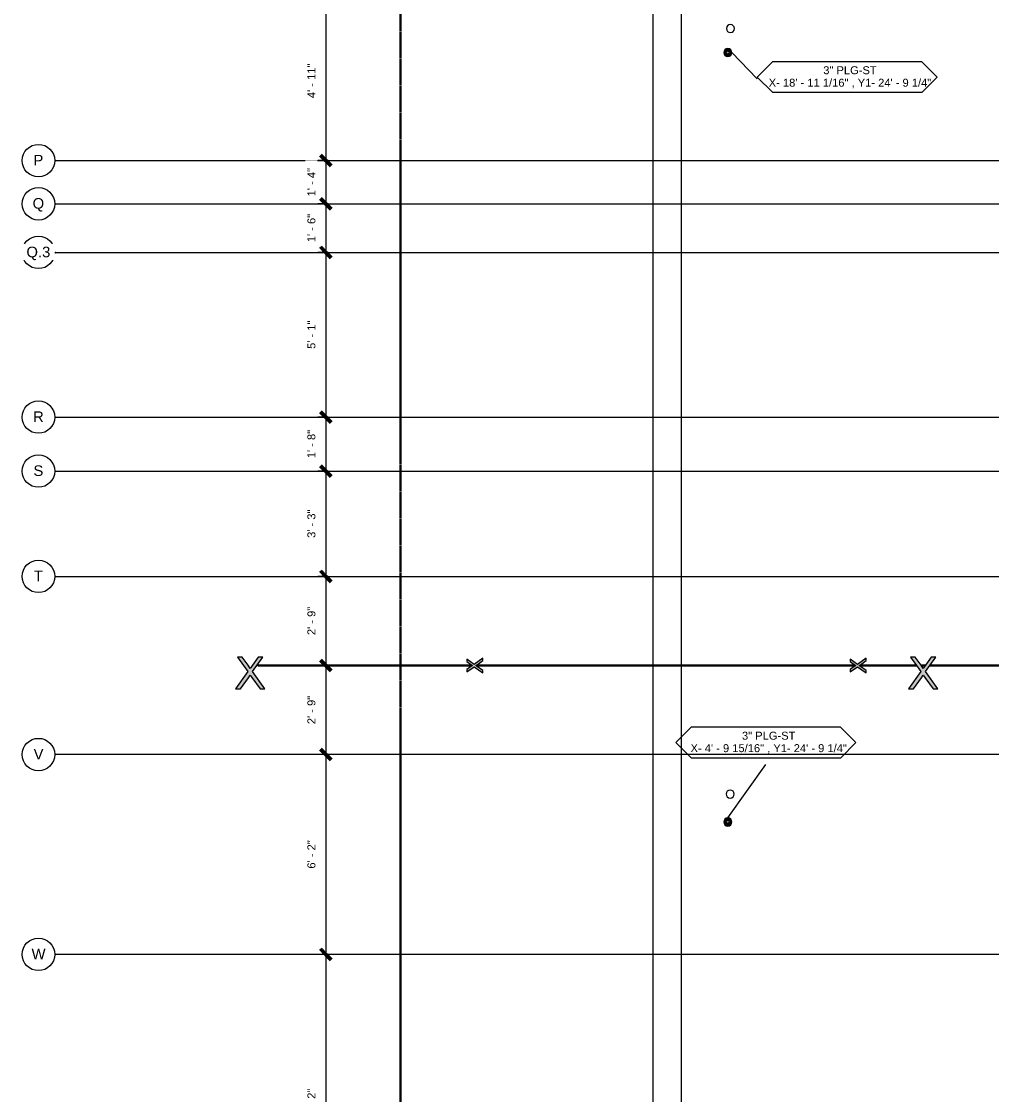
# Model space of a CAD drawing. Header units: inches. Extents: x -3670 to 241, y -250 to 1795.
# Drawn here: x -3592.3 to -3233.1, y 147.1 to 544.5 of the extents above; entities that cross this region are included whole.
import ezdxf

# ---------------------------------------------------------------- set-up
doc = ezdxf.new("R2010")
doc.units = ezdxf.units.IN
doc.header["$MEASUREMENT"] = 0
doc.linetypes.add('Double Dash 3_8_', pattern=[1, 0.375, -0.125, 0.125, -0.125, 0.125, -0.125])
for name, color, linetype, lineweight in [('A-ANNO-DIMS', 211, 'Continuous', 9), ('A-ANNO-DIMS-32', 211, 'Continuous', 9), ('A-DETL-MBND', 5, 'Continuous', 9), ('A-FLOR', 252, 'Continuous', 18), ('A-GENM', 13, 'Continuous', 9), ('A-GENM-IDEN', 13, 'Continuous', 9), ('C-PROP-LINE', 91, 'Double Dash 3_8_', 30), ('S-GRID', 1, 'Continuous', 9), ('S-GRID-IDEN', 1, 'Continuous', 13)]:
    doc.layers.add(name, color=color, linetype=linetype, lineweight=lineweight)
doc.styles.add('Arial', font='arial.ttf', dxfattribs={"height": 3.934132})
doc.styles.add('Arial_1', font='arial.ttf', dxfattribs={"height": 2.950599})
doc.dimstyles.new('Linear_-_3_32__QAQC', dxfattribs={"dimscale": 12, "dimtxt": 3, "dimasz": 0.333333, "dimexe": 0.25, "dimexo": 0.166667, "dimgap": 0.25, "dimtad": 1, "dimdec": 4, "dimrnd": 0.0625, "dimzin": 1, "dimdsep": 46, "dimlunit": 4, "dimtxsty": 'Arial_1', "dimblk1": 'OBLIQUE', "dimblk2": 'OBLIQUE', "dimsah": 1, "dimcen": 0.09, "dimdle": 0.25, "dimadec": 0, "dimazin": 0, "dimtfac": 1, "dimtdec": 4, "dimtix": 1, "dimtmove": 0, "dimatfit": 3, "dimfxl": 1, "dimtvp": 1, "dimtfill": 1, "dimfrac": 2, "dimtolj": 1, "dimtzin": 0, "dimarcsym": 2})
doc.dimstyles.new('Linear_-_3_32__QAQC_1', dxfattribs={"dimscale": 12, "dimtxt": 3, "dimasz": 0.333333, "dimexe": 0.25, "dimexo": 0.166667, "dimgap": 0.25, "dimtad": 1, "dimdec": 4, "dimrnd": 0.0625, "dimzin": 1, "dimdsep": 46, "dimlunit": 4, "dimtxsty": 'Arial_1', "dimblk1": 'OBLIQUE', "dimblk2": 'OBLIQUE', "dimsah": 1, "dimcen": 0.09, "dimdle": 0.25, "dimadec": 0, "dimazin": 0, "dimtfac": 1, "dimtdec": 4, "dimtix": 1, "dimtmove": 0, "dimatfit": 3, "dimfxl": 1, "dimtvp": 1, "dimtfill": 1, "dimfrac": 2, "dimtolj": 1, "dimtzin": 0, "dimarcsym": 2})
doc.dimstyles.new('Linear_-_3_32__QAQC_3', dxfattribs={"dimscale": 12, "dimtxt": 3, "dimasz": 0.333333, "dimexe": 0.25, "dimexo": 0.166667, "dimgap": 0.25, "dimtad": 1, "dimdec": 4, "dimrnd": 0.0625, "dimzin": 1, "dimdsep": 46, "dimlunit": 4, "dimtxsty": 'Arial_1', "dimblk1": 'OBLIQUE', "dimblk2": 'OBLIQUE', "dimsah": 1, "dimcen": 0.09, "dimdle": 0.25, "dimadec": 0, "dimazin": 0, "dimtfac": 1, "dimtdec": 4, "dimtix": 1, "dimtmove": 0, "dimatfit": 3, "dimfxl": 1, "dimtvp": 1, "dimtfill": 1, "dimfrac": 2, "dimtolj": 1, "dimtzin": 0, "dimarcsym": 2})

# ---------------------------------------------------------------- blocks, each defined once
blk = doc.blocks.new('TBC_Round Sleeve - Floor or Wall - TBC_Round Sleeve - Floor or Wall-1542573-01 - SECOND LEVEL - PENENTRATIONS')
at = {"layer": 'A-DETL-MBND'}
h = blk.add_hatch(color=256, dxfattribs=at)
h.paths.add_polyline_path([(-1.5, 0), (-1.45, -0.39), (-1.3, -0.75), (-1.06, -1.06), (-0.75, -1.3), (-0.39, -1.45), (0, -1.5), (0.39, -1.45), (0.75, -1.3), (1.06, -1.06), (1.3, -0.75), (1.45, -0.39), (1.5, 0), (1.45, 0.39), (1.3, 0.75), (1.06, 1.06), (0.75, 1.3), (0.39, 1.45), (0, 1.5), (-0.39, 1.45), (-0.75, 1.3), (-1.06, 1.06), (-1.3, 0.75), (-1.45, 0.39)], flags=0)
h.paths.add_polyline_path([(-0.5, 0), (-0.48, 0.13), (-0.43, 0.25), (-0.35, 0.35), (-0.25, 0.43), (-0.13, 0.48), (0, 0.5), (0.13, 0.48), (0.25, 0.43), (0.35, 0.35), (0.43, 0.25), (0.48, 0.13), (0.5, 0), (0.48, -0.13), (0.43, -0.25), (0.35, -0.35), (0.25, -0.43), (0.13, -0.48), (0, -0.5), (-0.13, -0.48), (-0.25, -0.43), (-0.35, -0.35), (-0.43, -0.25), (-0.48, -0.13)], flags=0)
for radius, start, end in [(1.5, 360, 180), (0.5, 0, 180), (1.5, 180, 360), (0.5, 180, 0)]:
    blk.add_arc((0, 0), radius, start, end, dxfattribs=at)
blk = doc.blocks.new('Control_Line - TBC_3D ControlLine_X-1534453-01 - SECOND LEVEL - PENENTRATIONS')
at = {"layer": 'A-GENM'}
for points in [[(5.36, -8.71), (0.8, -2.29), (4.62, 3.1), (2.82, 3.1), (-0.15, -1.1), (-0.88, 0.08), (-3.03, 3.1), (-4.8, 3.1), (-0.98, -2.27), (-5.54, -8.71), (-3.74, -8.71), (-0.08, -3.54), (3.58, -8.71)], [(86.05, -2.75), (86.05, -1.85), (83.46, -0.02), (86.05, 1.81), (86.05, 2.7), (82.84, 0.42), (80.14, 2.33), (80.14, 1.43), (82.24, -0.06), (81.65, -0.42), (80.14, -1.49), (80.14, -2.38), (82.83, -0.47)], [(227.98, -2.75), (227.98, -1.85), (225.39, -0.02), (227.98, 1.81), (227.98, 2.7), (224.77, 0.42), (222.07, 2.33), (222.07, 1.43), (224.17, -0.06), (223.58, -0.42), (222.07, -1.49), (222.07, -2.38), (224.76, -0.47)], [(245.46, -8.71), (249.12, -3.54), (252.78, -8.71), (254.56, -8.71), (250, -2.29), (253.82, 3.1), (252.02, 3.1), (249.05, -1.1), (248.32, 0.08), (246.17, 3.1), (244.4, 3.1), (248.22, -2.27), (243.66, -8.71)]]:
    blk.add_hatch(color=256, dxfattribs=at).paths.add_polyline_path(points, flags=0)
h = blk.add_hatch(color=256, dxfattribs=at)
h.paths.add_polyline_path([(3733.2, -0.13), (3735.49, -0.12), (3735.32, 0.12), (3655.53, 0.12), (3655.33, -0.02), (3655.47, -0.13), (3678.65, -0.13)], flags=0)
h.paths.add_polyline_path([(3738, -0.13), (3738, 0.12), (3737.09, 0.12), (3737.24, -0.11), (3737.25, -0.13), (3737.85, -0.13)], flags=0)
h.paths.add_polyline_path([(3653.52, -0.13), (3654, -0.12), (3654.11, -0.06), (3653.85, 0.12), (3491.31, 0.12), (3491.13, -0.13), (3615.68, -0.13)], flags=0)
h.paths.add_polyline_path([(3450.4, -0.13), (3486.29, -0.12), (3486.12, 0.12), (3242.11, 0.12), (3241.93, -0.13), (3442.53, -0.13)], flags=0)
h.paths.add_polyline_path([(3489.34, -0.13), (3489.51, 0.12), (3487.89, 0.12), (3488.04, -0.11), (3488.05, -0.13), (3488.65, -0.13)], flags=0)
h.paths.add_polyline_path([(3238.85, -0.13), (3240.14, -0.12), (3240.31, 0.12), (3238.69, 0.12), (3238.84, -0.11), (3238.85, -0.12)], flags=0)
h.paths.add_polyline_path([(3201.5, 0), (3201.5, 0), (3201.38, 0.12), (2992.9, 0.11), (2992.73, -0.13), (3201.38, -0.12), (3201.47, -0.03)], flags=0)
h.paths.add_polyline_path([(3237.09, -0.13), (3236.92, 0.12), (3201.62, 0.12), (3201.5, 0), (3201.63, -0.13), (3234.8, -0.13)], flags=0)
h.paths.add_polyline_path([(2985.6, -0.13), (2987.89, -0.12), (2987.72, 0.12), (2743.7, 0.11), (2743.53, -0.13), (2923.07, -0.13)], flags=0)
h.paths.add_polyline_path([(2990.94, -0.13), (2991.11, 0.12), (2989.5, 0.11), (2989.64, -0.11), (2989.65, -0.13), (2990.25, -0.13)], flags=0)
h.paths.add_polyline_path([(2741.05, -0.13), (2741.74, -0.12), (2741.91, 0.12), (2740.3, 0.11), (2740.44, -0.11), (2740.45, -0.13)], flags=0)
h.paths.add_polyline_path([(2734.17, -0.13), (2738.69, -0.12), (2738.52, 0.12), (2494.5, 0.11), (2494.33, -0.13), (2702.69, -0.13)], flags=0)
h.paths.add_polyline_path([(2489.49, -0.13), (2489.32, 0.12), (2245.3, 0.11), (2245.13, -0.13), (2487.2, -0.13)], flags=0)
h.paths.add_polyline_path([(2492.54, -0.13), (2492.71, 0.12), (2491.1, 0.11), (2491.24, -0.11), (2491.25, -0.13), (2491.85, -0.13)], flags=0)
h.paths.add_polyline_path([(2240.29, -0.13), (2240.12, 0.12), (1996.1, 0.11), (1995.93, -0.13), (2238, -0.13)], flags=0)
h.paths.add_polyline_path([(2243.34, -0.13), (2243.51, 0.12), (2241.9, 0.11), (2242.04, -0.11), (2242.05, -0.13), (2242.65, -0.13)], flags=0)
h.paths.add_polyline_path([(1991.09, -0.13), (1990.92, 0.12), (1746.9, 0.11), (1746.73, -0.13), (1988.8, -0.13)], flags=0)
h.paths.add_polyline_path([(1992.85, -0.13), (1994.14, -0.11), (1994.31, 0.12), (1992.7, 0.11), (1992.84, -0.11), (1992.85, -0.12)], flags=0)
h.paths.add_polyline_path([(1743.65, -0.13), (1744.94, -0.11), (1745.11, 0.12), (1743.5, 0.11), (1743.64, -0.11), (1743.64, -0.12)], flags=0)
h.paths.add_polyline_path([(1599.5, 0), (1599.37, 0.12), (1497.7, 0.12), (1497.53, -0.13), (1599.39, -0.11), (1599.5, -0.01)], flags=0)
h.paths.add_polyline_path([(1726.73, -0.13), (1741.89, -0.11), (1741.72, 0.12), (1599.62, 0.12), (1599.5, 0), (1599.62, -0.13), (1663.77, -0.13)], flags=0)
h.paths.add_polyline_path([(1474.87, -0.13), (1492.68, -0.11), (1492.52, 0.12), (1248.5, 0.12), (1248.33, -0.13), (1348.94, -0.13)], flags=0)
h.paths.add_polyline_path([(1494.45, -0.13), (1495.74, -0.11), (1495.91, 0.12), (1494.29, 0.12), (1494.44, -0.11), (1494.44, -0.12)], flags=0)
h.paths.add_polyline_path([(1245.25, -0.13), (1246.55, -0.11), (1246.71, 0.12), (1245.09, 0.12), (1245.24, -0.11), (1245.24, -0.12)], flags=0)
h.paths.add_polyline_path([(1223.01, -0.13), (1243.48, -0.11), (1243.32, 0.12), (999.3, 0.12), (999.13, -0.13), (1160.05, -0.13)], flags=0)
h.paths.add_polyline_path([(994.29, -0.13), (994.12, 0.12), (750.11, 0.12), (749.93, -0.13), (992, -0.13)], flags=0)
h.paths.add_polyline_path([(997.34, -0.13), (997.51, 0.12), (995.89, 0.12), (996.04, -0.11), (996.05, -0.13), (996.65, -0.13)], flags=0)
h.paths.add_polyline_path([(747.45, -0.13), (748.15, -0.11), (748.31, 0.12), (746.69, 0.12), (746.84, -0.11), (746.85, -0.13)], flags=0)
h.paths.add_polyline_path([(742.8, -0.13), (745.08, -0.11), (744.92, 0.12), (500.91, 0.12), (500.73, -0.13), (719.29, -0.13)], flags=0)
h.paths.add_polyline_path([(474, 0), (473.87, 0.12), (375.59, 0.12), (375.39, -0.02), (375.54, -0.13), (473.88, -0.12), (474, 0)], flags=0)
h.paths.add_polyline_path([(495.89, -0.13), (495.72, 0.12), (474.12, 0.12), (474, 0), (474.12, -0.13), (493.6, -0.13)], flags=0)
h.paths.add_polyline_path([(498.25, -0.13), (498.94, -0.12), (499.11, 0.12), (497.49, 0.12), (497.64, -0.11), (497.65, -0.13)], flags=0)
h.paths.add_polyline_path([(372.98, -0.13), (374.07, -0.12), (374.17, -0.06), (373.92, 0.12), (251.71, 0.12), (251.53, -0.13), (357.24, -0.13)], flags=0)
h.paths.add_polyline_path([(249.05, -0.13), (249.74, -0.12), (249.91, 0.12), (248.29, 0.12), (248.44, -0.11), (248.45, -0.13)], flags=0)
h.paths.add_polyline_path([(244.4, -0.13), (246.69, -0.12), (246.52, 0.12), (225.59, 0.12), (225.39, -0.02), (225.54, -0.13), (225.88, -0.13)], flags=0)
h.paths.add_polyline_path([(223.58, -0.13), (224.07, -0.12), (224.17, -0.06), (223.92, 0.12), (83.66, 0.12), (83.46, -0.02), (83.61, -0.13), (215.57, -0.13)], flags=0)
h.paths.add_polyline_path([(82.13, -0.13), (82.24, -0.06), (81.98, 0.12), (2.72, 0.12), (2.72, -0.13), (81.65, -0.13)], flags=0)
for p, q in [((-3.03, 3.1), (-4.8, 3.1)), ((-4.8, 3.1), (-0.98, -2.27)), ((-0.88, 0.08), (-3.03, 3.1)), ((-0.15, -1.1), (-0.88, 0.08)), ((0.69, 0.1), (-0.15, -1.1)), ((2.82, 3.1), (0.69, 0.1)), ((0.8, -2.29), (4.62, 3.1)), ((81.98, 0.12), (2.72, 0.12)), ((2.72, -0.13), (2.72, 0.12)), ((4.62, 3.1), (2.82, 3.1)), ((82.84, 0.42), (80.14, 2.33)), ((80.14, 2.33), (80.14, 1.43)), ((80.14, 1.43), (81.64, 0.37)), ((81.64, 0.37), (82.24, -0.06)), ((86.05, 2.7), (82.84, 0.42)), ((83.46, -0.02), (83.91, 0.29)), ((223.92, 0.12), (83.67, 0.12)), ((83.91, 0.29), (86.05, 1.81)), ((86.05, 1.81), (86.05, 2.7)), ((224.77, 0.42), (222.07, 2.33)), ((222.07, 2.33), (222.07, 1.43)), ((222.07, 1.43), (223.57, 0.37)), ((223.57, 0.37), (224.17, -0.06)), ((227.98, 2.7), (224.77, 0.42)), ((225.39, -0.02), (225.84, 0.29)), ((246.52, 0.12), (225.6, 0.12)), ((225.84, 0.29), (227.98, 1.81)), ((227.98, 1.81), (227.98, 2.7)), ((246.17, 3.1), (244.4, 3.1)), ((244.4, 3.1), (248.22, -2.27)), ((248.32, 0.08), (246.17, 3.1)), ((249.91, 0.12), (248.29, 0.12)), ((249.05, -1.1), (248.32, 0.08)), ((249.89, 0.1), (249.05, -1.1)), ((252.02, 3.1), (249.89, 0.1)), ((250, -2.29), (253.82, 3.1)), ((373.92, 0.12), (251.71, 0.12)), ((253.82, 3.1), (252.02, 3.1)), ((-0.98, -2.27), (-5.54, -8.71)), ((-0.78, -4.52), (-0.08, -3.54)), ((-0.08, -3.54), (0.55, -4.43)), ((5.36, -8.71), (0.8, -2.29)), ((2.72, -0.13), (82.13, -0.13)), ((81.65, -0.42), (80.14, -1.49)), ((80.14, -2.38), (82.83, -0.47)), ((80.14, -1.49), (80.14, -2.38)), ((82.24, -0.06), (81.65, -0.42)), ((82.83, -0.47), (86.05, -2.75)), ((83.95, -0.37), (83.46, -0.02)), ((83.61, -0.13), (224.06, -0.13)), ((86.05, -1.85), (83.95, -0.37)), ((86.05, -2.75), (86.05, -1.85)), ((223.58, -0.42), (222.07, -1.49)), ((222.07, -2.38), (224.76, -0.47)), ((222.07, -1.49), (222.07, -2.38)), ((224.17, -0.06), (223.58, -0.42)), ((224.76, -0.47), (227.98, -2.75)), ((225.88, -0.37), (225.39, -0.02)), ((225.54, -0.13), (246.69, -0.13)), ((227.98, -1.85), (225.88, -0.37)), ((227.98, -2.75), (227.98, -1.85)), ((248.22, -2.27), (243.66, -8.71)), ((248.42, -4.52), (249.12, -3.54)), ((248.45, -0.13), (249.74, -0.13)), ((249.12, -3.54), (249.75, -4.43)), ((254.56, -8.71), (250, -2.29)), ((251.53, -0.13), (374.06, -0.13)), ((-3.74, -8.71), (-0.78, -4.52)), ((0.55, -4.43), (3.58, -8.71)), ((245.46, -8.71), (248.42, -4.52)), ((249.75, -4.43), (252.78, -8.71)), ((-5.54, -8.71), (-3.74, -8.71)), ((3.58, -8.71), (5.36, -8.71)), ((243.66, -8.71), (245.46, -8.71)), ((252.78, -8.71), (254.56, -8.71))]:
    blk.add_line(p, q, dxfattribs=at)
blk = doc.blocks.new('Family - ___-389244-01 - SECOND LEVEL - PENENTRATIONS')
at = {"layer": 'C-PROP-LINE'}
blk.add_line((-3452, -35), (-3452, 1727.74), dxfattribs=at)
blk = doc.blocks.new('Grid - 3_16_-139788-01 - SECOND LEVEL - PENENTRATIONS')
at = {"layer": 'S-GRID-IDEN'}
blk.add_circle((0, 0), 0.188, dxfattribs=at)
blk = doc.blocks.new('TBC_Sleeve Element Tag_v2 - Sleeves Located-1541821-01 - SECOND LEVEL - PENENTRATIONS')
at = {"layer": 'A-GENM-IDEN'}
for p, q in [((-0.423, 0.029), (-0.6, -0.148)), ((1.303, 0.029), (-0.423, 0.029)), ((1.482, -0.15), (1.303, 0.029)), ((-0.6, -0.148), (-0.423, -0.325)), ((1.307, -0.325), (1.482, -0.15)), ((-0.423, -0.325), (1.307, -0.325))]:
    blk.add_line(p, q, dxfattribs=at)
blk = doc.blocks.new('DIMBLOCK160-01 - SECOND LEVEL - PENENTRATIONS')
at = {"layer": 'A-ANNO-DIMS-32', "lineweight": 50, "transparency": 16777216}
for p, q in [((-3479.59, 552), (-3481.59, 554)), ((-3479.59, 552), (-3477.59, 550)), ((-3479.59, 493), (-3481.59, 495)), ((-3479.59, 493), (-3477.59, 491))]:
    blk.add_line(p, q, dxfattribs=at)
at = {"layer": 'A-ANNO-DIMS-32', "transparency": 16777216}
for p, q in [((-3478.76, 552), (-3482.59, 552)), ((-3479.59, 552), (-3479.59, 493)), ((-3479.59, 552), (-3478.76, 552)), ((-3478.76, 493), (-3482.59, 493)), ((-3479.59, 493), (-3478.76, 493))]:
    blk.add_line(p, q, dxfattribs=at)
at = {"layer": 'A-ANNO-DIMS-32', "color": 0, "transparency": 16777216, "insert": (-3486.42, 516.13), "char_height": 2.951, "width": 15.2862, "attachment_point": 1, "rotation": 90, "line_spacing_factor": 0.938532, "style": 'Arial_1', "bg_fill": 3, "box_fill_scale": 1.25, "bg_fill_color": 0, "bg_fill_transparency": 0}
blk.add_mtext('4\' - 11"', dxfattribs=at)
blk = doc.blocks.new('_Oblique')
at = {"color": 0, "linetype": 'ByBlock', "lineweight": -2}
blk.add_line((-0.5, -0.5), (0.5, 0.5), dxfattribs=at)
blk = doc.blocks.new('DIMBLOCK161-01 - SECOND LEVEL - PENENTRATIONS')
at = {"layer": 'A-ANNO-DIMS-32', "transparency": 16777216}
for p, q in [((-3478.76, 493), (-3482.59, 493)), ((-3479.59, 493), (-3479.59, 477)), ((-3479.59, 493), (-3478.76, 493)), ((-3478.76, 477), (-3482.59, 477)), ((-3479.59, 477), (-3478.76, 477))]:
    blk.add_line(p, q, dxfattribs=at)
at = {"layer": 'A-ANNO-DIMS-32', "lineweight": 50, "transparency": 16777216}
for p, q in [((-3479.59, 493), (-3481.59, 495)), ((-3479.59, 493), (-3477.59, 491)), ((-3479.59, 477), (-3481.59, 479)), ((-3479.59, 477), (-3477.59, 475))]:
    blk.add_line(p, q, dxfattribs=at)
at = {"layer": 'A-ANNO-DIMS-32', "color": 0, "transparency": 16777216, "insert": (-3486.42, 479.76), "char_height": 2.951, "width": 12.5723, "attachment_point": 1, "rotation": 90, "line_spacing_factor": 0.938532, "style": 'Arial_1', "bg_fill": 3, "box_fill_scale": 1.25, "bg_fill_color": 0, "bg_fill_transparency": 0}
blk.add_mtext('1\' - 4"', dxfattribs=at)
blk = doc.blocks.new('DIMBLOCK162-01 - SECOND LEVEL - PENENTRATIONS')
at = {"layer": 'A-ANNO-DIMS-32', "transparency": 16777216}
for p, q in [((-3478.76, 477), (-3482.59, 477)), ((-3479.59, 477), (-3479.59, 459)), ((-3479.59, 477), (-3478.76, 477)), ((-3478.76, 459), (-3482.59, 459)), ((-3479.59, 459), (-3478.76, 459))]:
    blk.add_line(p, q, dxfattribs=at)
at = {"layer": 'A-ANNO-DIMS-32', "lineweight": 50, "transparency": 16777216}
for p, q in [((-3479.59, 477), (-3481.59, 479)), ((-3479.59, 477), (-3477.59, 475)), ((-3479.59, 459), (-3481.59, 461)), ((-3479.59, 459), (-3477.59, 457))]:
    blk.add_line(p, q, dxfattribs=at)
at = {"layer": 'A-ANNO-DIMS-32', "color": 0, "transparency": 16777216, "insert": (-3486.42, 462.76), "char_height": 2.951, "width": 12.5723, "attachment_point": 1, "rotation": 90, "line_spacing_factor": 0.938532, "style": 'Arial_1', "bg_fill": 3, "box_fill_scale": 1.25, "bg_fill_color": 0, "bg_fill_transparency": 0}
blk.add_mtext('1\' - 6"', dxfattribs=at)
blk = doc.blocks.new('DIMBLOCK163-01 - SECOND LEVEL - PENENTRATIONS')
at = {"layer": 'A-ANNO-DIMS-32', "transparency": 16777216}
for p, q in [((-3478.76, 459), (-3482.59, 459)), ((-3479.59, 459), (-3479.59, 398)), ((-3479.59, 459), (-3478.76, 459)), ((-3478.76, 398), (-3482.59, 398)), ((-3479.59, 398), (-3478.76, 398))]:
    blk.add_line(p, q, dxfattribs=at)
at = {"layer": 'A-ANNO-DIMS-32', "lineweight": 50, "transparency": 16777216}
for p, q in [((-3479.59, 459), (-3481.59, 461)), ((-3479.59, 459), (-3477.59, 457)), ((-3479.59, 398), (-3481.59, 400)), ((-3479.59, 398), (-3477.59, 396))]:
    blk.add_line(p, q, dxfattribs=at)
at = {"layer": 'A-ANNO-DIMS-32', "color": 0, "transparency": 16777216, "insert": (-3486.42, 423.26), "char_height": 2.951, "width": 12.5723, "attachment_point": 1, "rotation": 90, "line_spacing_factor": 0.938532, "style": 'Arial_1', "bg_fill": 3, "box_fill_scale": 1.25, "bg_fill_color": 0, "bg_fill_transparency": 0}
blk.add_mtext('5\' - 1"', dxfattribs=at)
blk = doc.blocks.new('DIMBLOCK164-01 - SECOND LEVEL - PENENTRATIONS')
at = {"layer": 'A-ANNO-DIMS-32', "transparency": 16777216}
for p, q in [((-3478.76, 398), (-3482.59, 398)), ((-3479.59, 398), (-3479.59, 378)), ((-3479.59, 398), (-3478.76, 398)), ((-3478.76, 378), (-3482.59, 378)), ((-3479.59, 378), (-3478.76, 378))]:
    blk.add_line(p, q, dxfattribs=at)
at = {"layer": 'A-ANNO-DIMS-32', "lineweight": 50, "transparency": 16777216}
for p, q in [((-3479.59, 398), (-3481.59, 400)), ((-3479.59, 398), (-3477.59, 396)), ((-3479.59, 378), (-3481.59, 380)), ((-3479.59, 378), (-3477.59, 376))]:
    blk.add_line(p, q, dxfattribs=at)
at = {"layer": 'A-ANNO-DIMS-32', "color": 0, "transparency": 16777216, "insert": (-3486.42, 382.76), "char_height": 2.951, "width": 12.5723, "attachment_point": 1, "rotation": 90, "line_spacing_factor": 0.938532, "style": 'Arial_1', "bg_fill": 3, "box_fill_scale": 1.25, "bg_fill_color": 0, "bg_fill_transparency": 0}
blk.add_mtext('1\' - 8"', dxfattribs=at)
blk = doc.blocks.new('DIMBLOCK165-01 - SECOND LEVEL - PENENTRATIONS')
at = {"layer": 'A-ANNO-DIMS-32', "transparency": 16777216}
for p, q in [((-3478.76, 378), (-3482.59, 378)), ((-3479.59, 378), (-3479.59, 339)), ((-3479.59, 378), (-3478.76, 378)), ((-3478.76, 339), (-3482.59, 339)), ((-3479.59, 339), (-3478.76, 339))]:
    blk.add_line(p, q, dxfattribs=at)
at = {"layer": 'A-ANNO-DIMS-32', "lineweight": 50, "transparency": 16777216}
for p, q in [((-3479.59, 378), (-3481.59, 380)), ((-3479.59, 378), (-3477.59, 376)), ((-3479.59, 339), (-3481.59, 341)), ((-3479.59, 339), (-3477.59, 337))]:
    blk.add_line(p, q, dxfattribs=at)
at = {"layer": 'A-ANNO-DIMS-32', "color": 0, "transparency": 16777216, "insert": (-3486.42, 353.26), "char_height": 2.951, "width": 12.5723, "attachment_point": 1, "rotation": 90, "line_spacing_factor": 0.938532, "style": 'Arial_1', "bg_fill": 3, "box_fill_scale": 1.25, "bg_fill_color": 0, "bg_fill_transparency": 0}
blk.add_mtext('3\' - 3"', dxfattribs=at)
blk = doc.blocks.new('DIMBLOCK166-01 - SECOND LEVEL - PENENTRATIONS')
at = {"layer": 'A-ANNO-DIMS-32', "transparency": 16777216}
for p, q in [((-3478.76, 339), (-3482.59, 339)), ((-3479.59, 339), (-3479.59, 306)), ((-3479.59, 339), (-3478.76, 339)), ((-3478.76, 306), (-3482.59, 306)), ((-3479.59, 306), (-3478.76, 306))]:
    blk.add_line(p, q, dxfattribs=at)
at = {"layer": 'A-ANNO-DIMS-32', "lineweight": 50, "transparency": 16777216}
for p, q in [((-3479.59, 339), (-3481.59, 341)), ((-3479.59, 339), (-3477.59, 337)), ((-3479.59, 306), (-3481.59, 308)), ((-3479.59, 306), (-3477.59, 304))]:
    blk.add_line(p, q, dxfattribs=at)
at = {"layer": 'A-ANNO-DIMS-32', "color": 0, "transparency": 16777216, "insert": (-3486.42, 317.26), "char_height": 2.951, "width": 12.5723, "attachment_point": 1, "rotation": 90, "line_spacing_factor": 0.938532, "style": 'Arial_1', "bg_fill": 3, "box_fill_scale": 1.25, "bg_fill_color": 0, "bg_fill_transparency": 0}
blk.add_mtext('2\' - 9"', dxfattribs=at)
blk = doc.blocks.new('DIMBLOCK167-01 - SECOND LEVEL - PENENTRATIONS')
at = {"layer": 'A-ANNO-DIMS-32', "lineweight": 50, "transparency": 16777216}
for p, q in [((-3479.59, 306), (-3481.59, 308)), ((-3479.59, 306), (-3477.59, 304)), ((-3479.59, 273), (-3481.59, 275)), ((-3479.59, 273), (-3477.59, 271))]:
    blk.add_line(p, q, dxfattribs=at)
at = {"layer": 'A-ANNO-DIMS-32', "transparency": 16777216}
for p, q in [((-3478.76, 306), (-3482.59, 306)), ((-3479.59, 306), (-3479.59, 273)), ((-3479.59, 306), (-3478.76, 306)), ((-3478.76, 273), (-3482.59, 273)), ((-3479.59, 273), (-3478.76, 273))]:
    blk.add_line(p, q, dxfattribs=at)
at = {"layer": 'A-ANNO-DIMS-32', "color": 0, "transparency": 16777216, "insert": (-3486.42, 284.26), "char_height": 2.951, "width": 12.5723, "attachment_point": 1, "rotation": 90, "line_spacing_factor": 0.938532, "style": 'Arial_1', "bg_fill": 3, "box_fill_scale": 1.25, "bg_fill_color": 0, "bg_fill_transparency": 0}
blk.add_mtext('2\' - 9"', dxfattribs=at)
blk = doc.blocks.new('DIMBLOCK168-01 - SECOND LEVEL - PENENTRATIONS')
at = {"layer": 'A-ANNO-DIMS-32', "lineweight": 50, "transparency": 16777216}
for p, q in [((-3479.59, 273), (-3481.59, 275)), ((-3479.59, 273), (-3477.59, 271)), ((-3479.59, 199), (-3481.59, 201)), ((-3479.59, 199), (-3477.59, 197))]:
    blk.add_line(p, q, dxfattribs=at)
at = {"layer": 'A-ANNO-DIMS-32', "transparency": 16777216}
for p, q in [((-3478.76, 273), (-3482.59, 273)), ((-3479.59, 273), (-3479.59, 199)), ((-3479.59, 273), (-3478.76, 273)), ((-3478.76, 199), (-3482.59, 199)), ((-3479.59, 199), (-3478.76, 199))]:
    blk.add_line(p, q, dxfattribs=at)
at = {"layer": 'A-ANNO-DIMS-32', "color": 0, "transparency": 16777216, "insert": (-3486.42, 230.76), "char_height": 2.951, "width": 12.5723, "attachment_point": 1, "rotation": 90, "line_spacing_factor": 0.938532, "style": 'Arial_1', "bg_fill": 3, "box_fill_scale": 1.25, "bg_fill_color": 0, "bg_fill_transparency": 0}
blk.add_mtext('6\' - 2"', dxfattribs=at)
blk = doc.blocks.new('DIMBLOCK169-01 - SECOND LEVEL - PENENTRATIONS')
at = {"layer": 'A-ANNO-DIMS-32', "transparency": 16777216}
for p, q in [((-3478.76, 199), (-3482.59, 199)), ((-3479.59, 199), (-3479.59, 89)), ((-3479.59, 199), (-3478.76, 199)), ((-3478.76, 89), (-3482.59, 89)), ((-3479.59, 89), (-3478.76, 89))]:
    blk.add_line(p, q, dxfattribs=at)
at = {"layer": 'A-ANNO-DIMS-32', "lineweight": 50, "transparency": 16777216}
for p, q in [((-3479.59, 199), (-3481.59, 201)), ((-3479.59, 199), (-3477.59, 197)), ((-3479.59, 89), (-3481.59, 91)), ((-3479.59, 89), (-3477.59, 87))]:
    blk.add_line(p, q, dxfattribs=at)
at = {"layer": 'A-ANNO-DIMS-32', "color": 0, "transparency": 16777216, "insert": (-3486.42, 138.76), "char_height": 2.951, "width": 12.5723, "attachment_point": 1, "rotation": 90, "line_spacing_factor": 0.938532, "style": 'Arial_1', "bg_fill": 3, "box_fill_scale": 1.25, "bg_fill_color": 0, "bg_fill_transparency": 0}
blk.add_mtext('9\' - 2"', dxfattribs=at)

msp = doc.modelspace()

# ---------------------------------------------------------------- linework, layer by layer
at = {"layer": 'A-FLOR'}
for p, q in [((-3358.5, 667.5), (-3358.5, 306.12025)), ((-3358.5, 305.87926), (-3358.5, -21.5))]:
    msp.add_line(p, q, dxfattribs=at)
for centre, start, end in [((-3329.78616, 541.895), 90, 270), ((-3329.78616, 541.895), 270, 90), ((-3330.74504, 532.99816), 90, 270), ((-3330.74504, 532.99816), 270, 90), ((-3329.87484, 258.375), 90, 270), ((-3329.87484, 258.375), 270, 90), ((-3330.74499, 248.04338), 90, 270), ((-3330.74499, 248.04338), 270, 90)]:
    msp.add_arc(centre, 1.5, start, end, dxfattribs=at)
at = {"layer": 'A-GENM-IDEN'}
for p, q in [((-3329.24504, 532.99816), (-3319.83482, 523.31161)), ((-3330.74499, 249.54338), (-3316.62815, 269.29343))]:
    msp.add_line(p, q, dxfattribs=at)
at = {"layer": 'S-GRID'}
for p, q in [((-3348, 1782.99758), (-3348, -238.35436)), ((-3580, 493), (228, 493)), ((-3580, 477), (228, 477)), ((-3580, 398), (228, 398)), ((-3580, 378), (228, 378)), ((-3580, 339), (226, 339)), ((228, 273), (-3580, 273))]:
    msp.add_line(p, q, dxfattribs=at)

# ---------------------------------------------------------------- block references
at = {"layer": 'A-GENM', "rotation": 90}
for p in [(-3330.74504, 532.99816), (-3330.74499, 248.04338)]:
    msp.add_blockref('TBC_Round Sleeve - Floor or Wall - TBC_Round Sleeve - Floor or Wall-1542573-01 - SECOND LEVEL - PENENTRATIONS', p, dxfattribs=at)
at = {"layer": 'A-GENM'}
msp.add_blockref('Control_Line - TBC_3D ControlLine_X-1534453-01 - SECOND LEVEL - PENENTRATIONS', (-3507.5, 306), dxfattribs=at)
at = {"layer": 'A-GENM-IDEN', "xscale": 31.99999999999999, "yscale": 31.99999999999999, "zscale": 31.99999999999999}
for p in [(-3300.6479, 528.69353), (-3330.74499, 282.2266)]:
    msp.add_blockref('TBC_Sleeve Element Tag_v2 - Sleeves Located-1541821-01 - SECOND LEVEL - PENENTRATIONS', p, dxfattribs=at)
at = {"layer": 'C-PROP-LINE'}
msp.add_blockref('Family - ___-389244-01 - SECOND LEVEL - PENENTRATIONS', (0, 0), dxfattribs=at)
at = {"layer": 'S-GRID-IDEN', "xscale": 31.99999999999999, "yscale": 31.99999999999999, "zscale": 31.99999999999999}
for p, rotation in [((-3586, 493), 269.9999999999996), ((-3586, 477), 269.9999999999996), ((-3586, 459), 269.9999999999996), ((-3586, 398), 269.9999999999996), ((-3586, 378), 269.9999999999996), ((-3586, 339), 269.9999999999996), ((-3586, 273), 90), ((-3586, 199), 90)]:
    msp.add_blockref('Grid - 3_16_-139788-01 - SECOND LEVEL - PENENTRATIONS', p, dxfattribs=dict(at, rotation=rotation))

# ---------------------------------------------------------------- texts
at = {"layer": 'A-GENM-IDEN', "char_height": 2.9505988, "attachment_point": 2, "line_spacing_factor": 0.938532, "style": 'Arial_1'}
for s, insert, width in [('3" PLG-ST\\PX- 18\' - 11 1/16" , Y1- 24\' - 9 1/4"', (-3285.51933, 527.93594), 71.208), ('3" PLG-ST\\PX- 4\' - 9 15/16" , Y1- 24\' - 9 1/4"', (-3315.61642, 281.46901), 68.832)]:
    msp.add_mtext(s, dxfattribs=dict(at, insert=insert, width=width))

# ---------------------------------------------------------------- next in the draw order: texts
at = {"layer": 'S-GRID-IDEN', "attachment_point": 2, "line_spacing_factor": 0.938532, "style": 'Arial', "bg_fill": 3, "box_fill_scale": 1.25, "bg_fill_color": 0, "bg_fill_transparency": 0}
for s, insert, char_height, width in [('P', (-3586.0325, 495.12029), 3.93413, 4.368), ('Q', (-3586.0325, 479.12029), 3.93413, 5.088), ('Q.3', (-3586.0325, 461.12029), 3.934132, 10.56), ('R', (-3586.0325, 400.12029), 3.93413, 4.704), ('S', (-3586.0325, 380.12029), 3.93413, 4.368), ('T', (-3586.0325, 341.12029), 3.93413, 3.984), ('V', (-3585.9675, 275.11721), 3.93413, 4.368), ('W', (-3585.9675, 201.11721), 3.93413, 6.144)]:
    msp.add_mtext(s, dxfattribs=dict(at, insert=insert, char_height=char_height, width=width))

# ---------------------------------------------------------------- next in the draw order: dimensions: what is measured, and where the dimension line sits
at = {"layer": 'A-ANNO-DIMS'}
dim = msp.add_linear_dim(base=(-3479.58845, 493), p1=(-3476.76002, 552), p2=(-3476.76002, 493), angle=90, dimstyle='Linear_-_3_32__QAQC', override={"dimpost": '<>', "dimfxl": 59}, dxfattribs=at)
dim.commit()
dim.dimension.update_dxf_attribs({"geometry": 'DIMBLOCK160-01 - SECOND LEVEL - PENENTRATIONS', "text_midpoint": (-3484.06979, 522.5)})

# ---------------------------------------------------------------- next in the draw order: linework, layer by layer
at = {"layer": 'S-GRID'}
for p, q in [((-3580, 459), (228, 459)), ((228, 199), (-3580, 199))]:
    msp.add_line(p, q, dxfattribs=at)

# ---------------------------------------------------------------- next in the draw order: dimensions: what is measured, and where the dimension line sits
at = {"layer": 'A-ANNO-DIMS'}
dim = msp.add_linear_dim(base=(-3479.58845, 477), p1=(-3476.76002, 493), p2=(-3476.76002, 477), angle=90, dimstyle='Linear_-_3_32__QAQC', override={"dimpost": '<>', "dimfxl": 16}, dxfattribs=at)
dim.commit()
dim.dimension.update_dxf_attribs({"geometry": 'DIMBLOCK161-01 - SECOND LEVEL - PENENTRATIONS', "text_midpoint": (-3484.06979, 485)})

# ---------------------------------------------------------------- next in the draw order: dimensions: what is measured, and where the dimension line sits
dim = msp.add_linear_dim(base=(-3479.58845, 459), p1=(-3476.76002, 477), p2=(-3476.76002, 459), angle=90, dimstyle='Linear_-_3_32__QAQC', override={"dimpost": '<>', "dimfxl": 18}, dxfattribs=at)
dim.commit()
dim.dimension.update_dxf_attribs({"geometry": 'DIMBLOCK162-01 - SECOND LEVEL - PENENTRATIONS', "text_midpoint": (-3484.09494, 468)})

# ---------------------------------------------------------------- next in the draw order: dimensions: what is measured, and where the dimension line sits
dim = msp.add_linear_dim(base=(-3479.58845, 398), p1=(-3476.76002, 459), p2=(-3476.76002, 398), angle=90, dimstyle='Linear_-_3_32__QAQC', override={"dimpost": '<>', "dimfxl": 61}, dxfattribs=at)
dim.commit()
dim.dimension.update_dxf_attribs({"geometry": 'DIMBLOCK163-01 - SECOND LEVEL - PENENTRATIONS', "text_midpoint": (-3484.09494, 428.5)})

# ---------------------------------------------------------------- next in the draw order: dimensions: what is measured, and where the dimension line sits
dim = msp.add_linear_dim(base=(-3479.58845, 378), p1=(-3476.76002, 398), p2=(-3476.76002, 378), angle=90, dimstyle='Linear_-_3_32__QAQC', override={"dimpost": '<>', "dimfxl": 20}, dxfattribs=at)
dim.commit()
dim.dimension.update_dxf_attribs({"geometry": 'DIMBLOCK164-01 - SECOND LEVEL - PENENTRATIONS', "text_midpoint": (-3484.09494, 388)})

# ---------------------------------------------------------------- next in the draw order: dimensions: what is measured, and where the dimension line sits
dim = msp.add_linear_dim(base=(-3479.58845, 339), p1=(-3476.76002, 378), p2=(-3476.76002, 339), angle=90, dimstyle='Linear_-_3_32__QAQC', override={"dimpost": '<>', "dimfxl": 39}, dxfattribs=at)
dim.commit()
dim.dimension.update_dxf_attribs({"geometry": 'DIMBLOCK165-01 - SECOND LEVEL - PENENTRATIONS', "text_midpoint": (-3484.09595, 358.5)})

# ---------------------------------------------------------------- next in the draw order: dimensions: what is measured, and where the dimension line sits
dim = msp.add_linear_dim(base=(-3479.58845, 306), p1=(-3476.76002, 339), p2=(-3476.76002, 306), angle=90, dimstyle='Linear_-_3_32__QAQC_3', override={"dimpost": '<>', "dimfxl": 33}, dxfattribs=at)
dim.commit()
dim.dimension.update_dxf_attribs({"geometry": 'DIMBLOCK166-01 - SECOND LEVEL - PENENTRATIONS', "text_midpoint": (-3484.09494, 322.5)})

# ---------------------------------------------------------------- next in the draw order: dimensions: what is measured, and where the dimension line sits
dim = msp.add_linear_dim(base=(-3479.58845, 273), p1=(-3476.76002, 306), p2=(-3476.76002, 273), angle=90, dimstyle='Linear_-_3_32__QAQC_1', override={"dimpost": '<>', "dimfxl": 33}, dxfattribs=at)
dim.commit()
dim.dimension.update_dxf_attribs({"geometry": 'DIMBLOCK167-01 - SECOND LEVEL - PENENTRATIONS', "text_midpoint": (-3484.09494, 289.5)})

# ---------------------------------------------------------------- next in the draw order: dimensions: what is measured, and where the dimension line sits
dim = msp.add_linear_dim(base=(-3479.58845, 199), p1=(-3476.76002, 273), p2=(-3476.76002, 199), angle=90, dimstyle='Linear_-_3_32__QAQC', override={"dimpost": '<>', "dimfxl": 74}, dxfattribs=at)
dim.commit()
dim.dimension.update_dxf_attribs({"geometry": 'DIMBLOCK168-01 - SECOND LEVEL - PENENTRATIONS', "text_midpoint": (-3484.09494, 236)})

# ---------------------------------------------------------------- next in the draw order: dimensions: what is measured, and where the dimension line sits
dim = msp.add_linear_dim(base=(-3479.58845, 89), p1=(-3476.76002, 199), p2=(-3476.76002, 89), angle=90, dimstyle='Linear_-_3_32__QAQC', override={"dimpost": '<>', "dimfxl": 110}, dxfattribs=at)
dim.commit()
dim.dimension.update_dxf_attribs({"geometry": 'DIMBLOCK169-01 - SECOND LEVEL - PENENTRATIONS', "text_midpoint": (-3484.09494, 144)})

doc.saveas('drawing.dxf')
